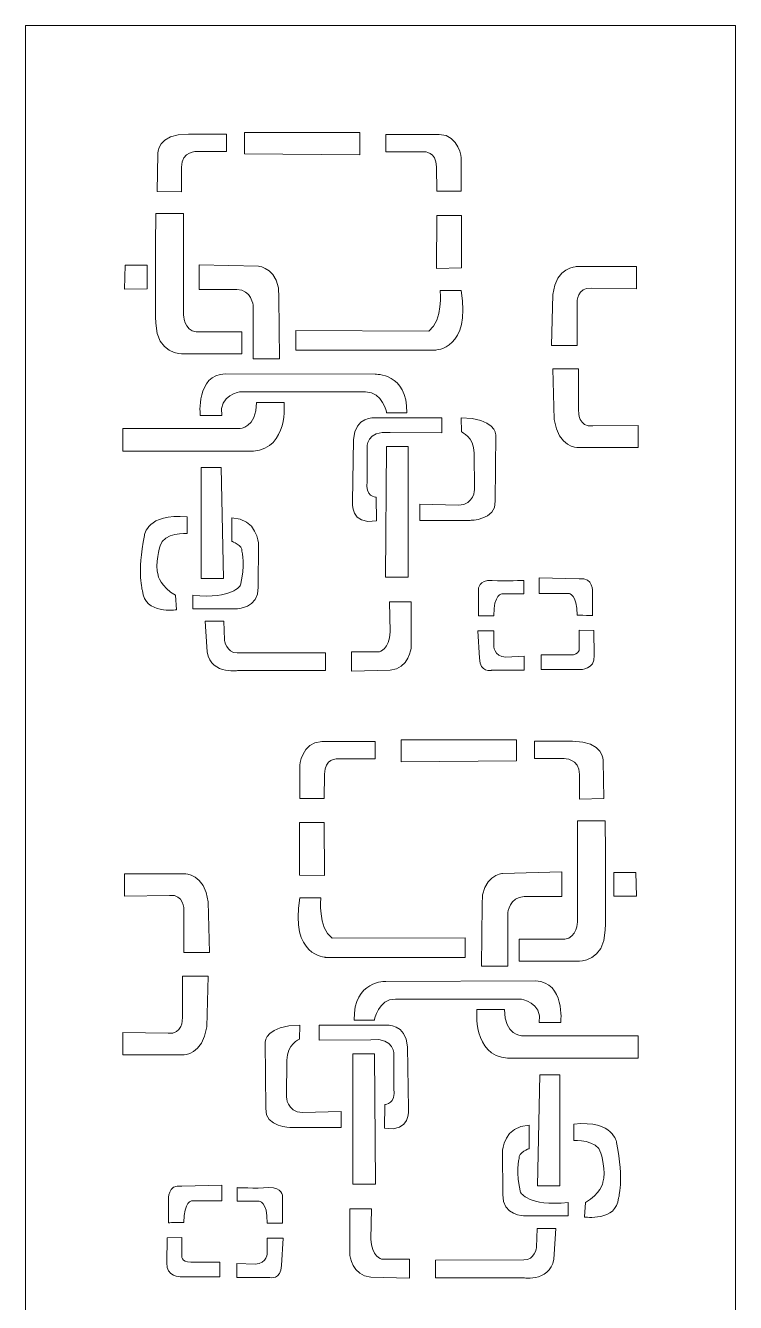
# Model space of a CAD drawing. Header units: centimetres. Extents: x -79.9 to 1.5, y -34 to 25.1.
# Drawn here: x -7.83 to 1.47, y 5.9 to 22.64 of the extents above; entities that cross this region are included whole.
import ezdxf

# ---------------------------------------------------------------- set-up
doc = ezdxf.new("R2010")
doc.units = ezdxf.units.CM
doc.header["$MEASUREMENT"] = 0
doc.layers.add('Layer 1', color=7, linetype='Continuous')

msp = doc.modelspace()

# ---------------------------------------------------------------- linework, layer by layer
at = {"layer": 'Layer 1', "lineweight": 20}
msp.add_lwpolyline([(-7.82829, -10.77652), (1.47171, -10.77652), (1.47171, 22.6388), (-7.82829, 22.6388), (-7.82829, -10.77652)], close=True, dxfattribs=at)
for points, knots in [([(-5.19622, 21.2171), (-5.19622, 20.98907), (-5.19622, 20.98907), (-5.19622, 20.98907), (-5.19622, 20.98907), (-5.57627, 20.98907), (-5.57627, 20.98907), (-5.57627, 20.98907), (-5.78982, 20.99631), (-5.7862, 20.78276), (-5.7862, 20.78276), (-5.7862, 20.45701), (-5.7862, 20.45701), (-5.7862, 20.45701), (-6.10472, 20.46425), (-6.10472, 20.46425), (-6.10472, 20.46425), (-6.09748, 20.9565), (-6.09748, 20.9565), (-6.09748, 20.9565), (-6.10833, 21.22072), (-5.69209, 21.2171), (-5.69209, 21.2171), (-5.19622, 21.2171), (-5.19622, 21.2171)], [0, 0, 0, 0, 0.125, 0.125, 0.125, 0.25, 0.25, 0.25, 0.375, 0.375, 0.375, 0.5, 0.5, 0.5, 0.625, 0.625, 0.625, 0.75, 0.75, 0.75, 0.875, 0.875, 0.875, 1, 1, 1, 1]), ([(-3.45021, 20.94576), (-3.45021, 20.94576), (-3.45021, 21.2356), (-3.45021, 21.2356), (-3.45021, 21.2356), (-4.96003, 21.2356), (-4.96003, 21.2356), (-4.96003, 21.2356), (-4.96003, 20.95924), (-4.96003, 20.95924), (-4.96003, 20.95924), (-3.45021, 20.94576), (-3.45021, 20.94576)], [0, 0, 0, 0, 0.25, 0.25, 0.25, 0.5, 0.5, 0.5, 0.75, 0.75, 0.75, 1, 1, 1, 1]), ([(-2.43909, 20.46675), (-2.43909, 20.46675), (-2.12059, 20.46675), (-2.12059, 20.46675), (-2.12059, 20.46675), (-2.12059, 20.89021), (-2.12059, 20.89021), (-2.12059, 20.89021), (-2.13869, 21.2051), (-2.41014, 21.21234), (-2.41014, 21.21234), (-3.10868, 21.21234), (-3.10868, 21.21234), (-3.10868, 21.21234), (-3.10868, 20.98432), (-3.10868, 20.98432), (-3.10868, 20.98432), (-2.60559, 20.98432), (-2.60559, 20.98432), (-2.60559, 20.98432), (-2.44995, 20.99517), (-2.44633, 20.78525), (-2.44633, 20.78525), (-2.43909, 20.46675), (-2.43909, 20.46675)], [0, 0, 0, 0, 0.125, 0.125, 0.125, 0.25, 0.25, 0.25, 0.375, 0.375, 0.375, 0.5, 0.5, 0.5, 0.625, 0.625, 0.625, 0.75, 0.75, 0.75, 0.875, 0.875, 0.875, 1, 1, 1, 1]), ([(-4.99699, 18.62407), (-4.99699, 18.62407), (-4.99699, 18.33424), (-4.99699, 18.33424), (-4.99699, 18.33424), (-5.77212, 18.33424), (-5.77212, 18.33424), (-5.77212, 18.33424), (-6.11588, 18.32751), (-6.12262, 18.73866), (-6.12936, 19.14981), (-6.12262, 20.17433), (-6.12262, 20.17433), (-6.12262, 20.17433), (-5.75864, 20.17433), (-5.75864, 20.17433), (-5.75864, 20.17433), (-5.75864, 18.85324), (-5.75864, 18.85324), (-5.75864, 18.85324), (-5.75299, 18.63529), (-5.59424, 18.62407), (-5.59424, 18.62407), (-4.99699, 18.62407), (-4.99699, 18.62407)], [0, 0, 0, 0, 0.125, 0.125, 0.125, 0.25, 0.25, 0.25, 0.375, 0.375, 0.375, 0.5, 0.5, 0.5, 0.625, 0.625, 0.625, 0.75, 0.75, 0.75, 0.875, 0.875, 0.875, 1, 1, 1, 1]), ([(-2.43917, 20.15041), (-2.43917, 20.15041), (-2.11564, 20.15041), (-2.11564, 20.15041), (-2.11564, 20.15041), (-2.11564, 19.4629), (-2.11564, 19.4629), (-2.11564, 19.4629), (-2.44591, 19.45616), (-2.44591, 19.45616), (-2.44591, 19.45616), (-2.43917, 20.15041), (-2.43917, 20.15041)], [0, 0, 0, 0, 0.25, 0.25, 0.25, 0.5, 0.5, 0.5, 0.75, 0.75, 0.75, 1, 1, 1, 1]), ([(-6.52372, 19.49734), (-6.52372, 19.49734), (-6.23528, 19.49734), (-6.23528, 19.49734), (-6.23528, 19.49734), (-6.23528, 19.18628), (-6.23528, 19.18628), (-6.23528, 19.18628), (-6.5337, 19.18539), (-6.5337, 19.18539), (-6.5337, 19.18539), (-6.52372, 19.49734), (-6.52372, 19.49734)], [0, 0, 0, 0, 0.25, 0.25, 0.25, 0.5, 0.5, 0.5, 0.75, 0.75, 0.75, 1, 1, 1, 1]), ([(-5.55318, 19.17981), (-5.55318, 19.17981), (-5.55318, 19.50335), (-5.55318, 19.50335), (-5.55318, 19.50335), (-4.77804, 19.48312), (-4.77804, 19.48312), (-4.77804, 19.48312), (-4.49495, 19.46291), (-4.50843, 19.07197), (-4.50843, 19.07197), (-4.50169, 18.26987), (-4.50169, 18.26987), (-4.50169, 18.26987), (-4.84545, 18.26987), (-4.84545, 18.26987), (-4.84545, 18.26987), (-4.84545, 18.96412), (-4.84545, 18.96412), (-4.84545, 18.96412), (-4.86568, 19.17981), (-5.06114, 19.17981), (-5.2566, 19.17981), (-5.55318, 19.17981), (-5.55318, 19.17981)], [0, 0, 0, 0, 0.125, 0.125, 0.125, 0.25, 0.25, 0.25, 0.375, 0.375, 0.375, 0.5, 0.5, 0.5, 0.625, 0.625, 0.625, 0.75, 0.75, 0.75, 0.875, 0.875, 0.875, 1, 1, 1, 1]), ([(0.17707, 19.18803), (0.17707, 19.18803), (0.17707, 19.47871), (0.17707, 19.47871), (0.17707, 19.47871), (-0.61494, 19.47871), (-0.61494, 19.47871), (-0.61494, 19.47871), (-0.8719, 19.48292), (-0.92246, 19.1122), (-0.92246, 19.1122), (-0.93932, 18.44658), (-0.93932, 18.44658), (-0.93932, 18.44658), (-0.60229, 18.44658), (-0.60229, 18.44658), (-0.60229, 18.44658), (-0.60229, 19.00688), (-0.60229, 19.00688), (-0.60229, 19.00688), (-0.60651, 19.2175), (-0.41483, 19.19434), (-0.41483, 19.19434), (0.17707, 19.18803), (0.17707, 19.18803)], [0, 0, 0, 0, 0.125, 0.125, 0.125, 0.25, 0.25, 0.25, 0.375, 0.375, 0.375, 0.5, 0.5, 0.5, 0.625, 0.625, 0.625, 0.75, 0.75, 0.75, 0.875, 0.875, 0.875, 1, 1, 1, 1]), ([(-2.12238, 19.16633), (-2.12238, 19.16633), (-2.39873, 19.16633), (-2.39873, 19.16633), (-2.39873, 19.16633), (-2.35156, 18.7754), (-2.54702, 18.63385), (-2.54702, 18.63385), (-4.28601, 18.64059), (-4.28601, 18.64059), (-4.28601, 18.64059), (-4.28601, 18.38446), (-4.28601, 18.38446), (-4.28601, 18.38446), (-2.45938, 18.38446), (-2.45938, 18.38446), (-2.45938, 18.38446), (-1.98757, 18.39794), (-2.12238, 19.16633)], [0, 0, 0, 0, 0.16666667, 0.16666667, 0.16666667, 0.33333333, 0.33333333, 0.33333333, 0.5, 0.5, 0.5, 0.66666667, 0.66666667, 0.66666667, 0.83333333, 0.83333333, 0.83333333, 1, 1, 1, 1]), ([(-5.25689, 17.52872), (-5.25689, 17.52872), (-5.53994, 17.52872), (-5.53994, 17.52872), (-5.53994, 17.52872), (-5.59919, 18.06189), (-5.21082, 18.07506), (-5.21082, 18.07506), (-3.24924, 18.06848), (-3.24924, 18.06848), (-3.24924, 18.06848), (-2.82137, 18.08823), (-2.83454, 17.56163), (-2.83454, 17.56163), (-3.09784, 17.56163), (-3.09784, 17.56163), (-3.09784, 17.56163), (-3.15049, 17.83809), (-3.3743, 17.83809), (-3.59811, 17.83809), (-5.01334, 17.83809), (-5.01334, 17.83809), (-5.01334, 17.83809), (-5.30297, 17.7986), (-5.25689, 17.52872)], [0, 0, 0, 0, 0.125, 0.125, 0.125, 0.25, 0.25, 0.25, 0.375, 0.375, 0.375, 0.5, 0.5, 0.5, 0.625, 0.625, 0.625, 0.75, 0.75, 0.75, 0.875, 0.875, 0.875, 1, 1, 1, 1]), ([(0.19707, 17.39727), (0.19707, 17.39727), (0.19707, 17.10659), (0.19707, 17.10659), (0.19707, 17.10659), (-0.59494, 17.10659), (-0.59494, 17.10659), (-0.59494, 17.10659), (-0.8519, 17.10238), (-0.90246, 17.4731), (-0.90246, 17.4731), (-0.91932, 18.13872), (-0.91932, 18.13872), (-0.91932, 18.13872), (-0.58229, 18.13872), (-0.58229, 18.13872), (-0.58229, 18.13872), (-0.58229, 17.57842), (-0.58229, 17.57842), (-0.58229, 17.57842), (-0.58651, 17.3678), (-0.39483, 17.39096), (-0.39483, 17.39096), (0.19707, 17.39727), (0.19707, 17.39727)], [0, 0, 0, 0, 0.125, 0.125, 0.125, 0.25, 0.25, 0.25, 0.375, 0.375, 0.375, 0.5, 0.5, 0.5, 0.625, 0.625, 0.625, 0.75, 0.75, 0.75, 0.875, 0.875, 0.875, 1, 1, 1, 1]), ([(-4.8027, 17.69986), (-4.44067, 17.69986), (-4.44067, 17.69986), (-4.44067, 17.69986), (-4.44067, 17.69986), (-4.38143, 17.09427), (-4.8422, 17.06136), (-4.8422, 17.06136), (-6.55364, 17.06136), (-6.55364, 17.06136), (-6.55364, 17.06136), (-6.55364, 17.35757), (-6.55364, 17.35757), (-6.55364, 17.35757), (-5.02651, 17.35757), (-5.02651, 17.35757), (-5.02651, 17.35757), (-4.8027, 17.35757), (-4.8027, 17.69986)], [0, 0, 0, 0, 0.16666667, 0.16666667, 0.16666667, 0.33333333, 0.33333333, 0.33333333, 0.5, 0.5, 0.5, 0.66666667, 0.66666667, 0.66666667, 0.83333333, 0.83333333, 0.83333333, 1, 1, 1, 1]), ([(-2.37377, 17.29833), (-2.37377, 17.29833), (-2.37377, 17.4958), (-2.37377, 17.4958), (-2.37377, 17.4958), (-3.24924, 17.4958), (-3.24924, 17.4958), (-3.24924, 17.4958), (-3.51253, 17.52212), (-3.53228, 17.21275), (-3.53228, 17.21275), (-3.54545, 16.39653), (-3.54545, 16.39653), (-3.54545, 16.39653), (-3.57836, 16.08126), (-3.22949, 16.1464), (-3.22949, 16.1464), (-3.23607, 16.45577), (-3.23607, 16.45577), (-3.23607, 16.45577), (-3.38748, 16.46235), (-3.35456, 16.66641), (-3.35456, 16.66641), (-3.35456, 17.10086), (-3.35456, 17.10086), (-3.35456, 17.10086), (-3.3743, 17.33782), (-3.05176, 17.30491), (-3.05176, 17.30491), (-2.37377, 17.29833), (-2.37377, 17.29833)], [0, 0, 0, 0, 0.1, 0.1, 0.1, 0.2, 0.2, 0.2, 0.3, 0.3, 0.3, 0.4, 0.4, 0.4, 0.5, 0.5, 0.5, 0.6, 0.6, 0.6, 0.7, 0.7, 0.7, 0.8, 0.8, 0.8, 0.9, 0.9, 0.9, 1, 1, 1, 1]), ([(-2.6634, 16.36362), (-2.6634, 16.36362), (-2.6634, 16.15298), (-2.6634, 16.15298), (-2.6634, 16.15298), (-2.00515, 16.15298), (-2.00515, 16.15298), (-2.00515, 16.15298), (-1.66285, 16.15297), (-1.67602, 16.40311), (-1.67602, 16.40311), (-1.66944, 17.27858), (-1.66944, 17.27858), (-1.66944, 17.27858), (-1.67603, 17.4958), (-2.12363, 17.4958), (-2.12363, 17.4958), (-2.11705, 17.31149), (-2.11705, 17.31149), (-2.11705, 17.31149), (-1.95249, 17.24567), (-1.95249, 17.03503), (-1.95249, 17.03503), (-1.9459, 16.56109), (-1.9459, 16.56109), (-1.9459, 16.56109), (-1.9459, 16.35703), (-2.15654, 16.35045), (-2.15654, 16.35045), (-2.6634, 16.36362), (-2.6634, 16.36362)], [0, 0, 0, 0, 0.1, 0.1, 0.1, 0.2, 0.2, 0.2, 0.3, 0.3, 0.3, 0.4, 0.4, 0.4, 0.5, 0.5, 0.5, 0.6, 0.6, 0.6, 0.7, 0.7, 0.7, 0.8, 0.8, 0.8, 0.9, 0.9, 0.9, 1, 1, 1, 1]), ([(-3.09784, 17.1206), (-3.09784, 17.1206), (-2.81479, 17.1206), (-2.81479, 17.1206), (-2.81479, 17.1206), (-2.81479, 15.40916), (-2.81479, 15.40916), (-2.81479, 15.40916), (-3.111, 15.40916), (-3.111, 15.40916), (-3.111, 15.40916), (-3.09784, 17.1206), (-3.09784, 17.1206)], [0, 0, 0, 0, 0.25, 0.25, 0.25, 0.5, 0.5, 0.5, 0.75, 0.75, 0.75, 1, 1, 1, 1]), ([(-5.26348, 16.84414), (-5.52678, 16.84414), (-5.52678, 16.84414), (-5.52678, 16.84414), (-5.52678, 16.84414), (-5.52678, 15.38941), (-5.52678, 15.38941), (-5.52678, 15.38941), (-5.23715, 15.38941), (-5.23715, 15.38941), (-5.23715, 15.38941), (-5.26348, 16.84414), (-5.26348, 16.84414)], [0, 0, 0, 0, 0.25, 0.25, 0.25, 0.5, 0.5, 0.5, 0.75, 0.75, 0.75, 1, 1, 1, 1]), ([(-5.71109, 16.19905), (-5.71109, 16.19905), (-5.71109, 15.98183), (-5.71109, 15.98183), (-5.71109, 15.98183), (-6.02046, 16.00158), (-6.06654, 15.81727), (-6.06654, 15.81727), (-6.13895, 15.57373), (-6.09287, 15.43549), (-6.09287, 15.43549), (-6.05995, 15.27751), (-5.86248, 15.17219), (-5.86248, 15.17219), (-5.84932, 14.9813), (-5.84932, 14.9813), (-5.84932, 14.9813), (-6.2706, 14.91547), (-6.29693, 15.23143), (-6.29693, 15.23143), (-6.36934, 15.45523), (-6.2706, 15.9555), (-6.2706, 15.9555), (-6.23768, 16.25171), (-5.71109, 16.19905)], [0, 0, 0, 0, 0.125, 0.125, 0.125, 0.25, 0.25, 0.25, 0.375, 0.375, 0.375, 0.5, 0.5, 0.5, 0.625, 0.625, 0.625, 0.75, 0.75, 0.75, 0.875, 0.875, 0.875, 1, 1, 1, 1]), ([(-5.12524, 16.18589), (-5.12524, 15.87651), (-5.12524, 15.87651), (-5.12524, 15.87651), (-5.12524, 15.87651), (-4.98042, 15.83043), (-4.99359, 15.74486), (-4.99359, 15.74486), (-4.94751, 15.55398), (-5.01334, 15.30384), (-5.01334, 15.30384), (-5.11208, 15.11295), (-5.63868, 15.17219), (-5.63868, 15.17219), (-5.63868, 14.99446), (-5.63868, 14.99446), (-5.63868, 14.99446), (-5.066, 14.99446), (-5.066, 14.99446), (-5.066, 14.99446), (-4.76978, 14.99447), (-4.78295, 15.27751), (-4.78295, 15.27751), (-4.77637, 15.8436), (-4.77637, 15.8436), (-4.77637, 15.8436), (-4.79612, 16.17931), (-5.12524, 16.18589)], [0, 0, 0, 0, 0.11111111, 0.11111111, 0.11111111, 0.22222222, 0.22222222, 0.22222222, 0.33333333, 0.33333333, 0.33333333, 0.44444444, 0.44444444, 0.44444444, 0.55555556, 0.55555556, 0.55555556, 0.66666667, 0.66666667, 0.66666667, 0.77777778, 0.77777778, 0.77777778, 0.88888889, 0.88888889, 0.88888889, 1, 1, 1, 1]), ([(-0.60036, 14.90886), (-0.38445, 14.90886), (-0.40025, 14.90359), (-0.40025, 14.90359), (-0.40025, 14.90359), (-0.40025, 15.20903), (-0.40025, 15.20903), (-0.40025, 15.20903), (-0.38446, 15.41442), (-0.57667, 15.38545), (-0.57667, 15.38545), (-1.10064, 15.39861), (-1.10064, 15.39861), (-1.10064, 15.39861), (-1.10064, 15.19323), (-1.10064, 15.19323), (-1.10064, 15.19323), (-0.70815, 15.19323), (-0.70815, 15.19323), (-0.70815, 15.19323), (-0.6057, 15.19066), (-0.60036, 14.90886)], [0, 0, 0, 0, 0.14285714, 0.14285714, 0.14285714, 0.28571429, 0.28571429, 0.28571429, 0.42857143, 0.42857143, 0.42857143, 0.57142857, 0.57142857, 0.57142857, 0.71428571, 0.71428571, 0.71428571, 0.85714286, 0.85714286, 0.85714286, 1, 1, 1, 1]), ([(-1.30182, 15.36568), (-1.30182, 15.36568), (-1.30182, 15.19037), (-1.30182, 15.19037), (-1.30182, 15.19037), (-1.58458, 15.19037), (-1.58458, 15.19037), (-1.58458, 15.19037), (-1.69571, 15.19261), (-1.69571, 14.90197), (-1.69571, 14.90197), (-1.89561, 14.90197), (-1.89561, 14.90197), (-1.89561, 14.90197), (-1.89561, 15.24693), (-1.89561, 15.24693), (-1.89561, 15.24693), (-1.8956, 15.37699), (-1.71464, 15.36568), (-1.53368, 15.35437), (-1.30182, 15.36568), (-1.30182, 15.36568)], [0, 0, 0, 0, 0.14285714, 0.14285714, 0.14285714, 0.28571429, 0.28571429, 0.28571429, 0.42857143, 0.42857143, 0.42857143, 0.57142857, 0.57142857, 0.57142857, 0.71428571, 0.71428571, 0.71428571, 0.85714286, 0.85714286, 0.85714286, 1, 1, 1, 1]), ([(-3.05834, 15.08662), (-3.05834, 15.08662), (-2.7753, 15.08662), (-2.7753, 15.08662), (-2.7753, 15.08662), (-2.7753, 14.48761), (-2.7753, 14.48761), (-2.7753, 14.48761), (-2.80821, 14.20457), (-3.05176, 14.1914), (-3.05176, 14.1914), (-3.55861, 14.17823), (-3.55861, 14.17823), (-3.55861, 14.17823), (-3.55861, 14.42837), (-3.55861, 14.42837), (-3.55861, 14.42837), (-3.19658, 14.42837), (-3.19658, 14.42837), (-3.19658, 14.42837), (-3.05834, 14.46129), (-3.05176, 14.69167), (-3.05176, 14.69167), (-3.05834, 15.08662), (-3.05834, 15.08662)], [0, 0, 0, 0, 0.125, 0.125, 0.125, 0.25, 0.25, 0.25, 0.375, 0.375, 0.375, 0.5, 0.5, 0.5, 0.625, 0.625, 0.625, 0.75, 0.75, 0.75, 0.875, 0.875, 0.875, 1, 1, 1, 1]), ([(-3.9009, 14.4152), (-3.9009, 14.4152), (-3.9009, 14.18481), (-3.9009, 14.18481), (-3.9009, 14.18481), (-5.04625, 14.18481), (-5.04625, 14.18481), (-5.04625, 14.18481), (-5.44779, 14.11899), (-5.45437, 14.49419), (-5.45437, 14.49419), (-5.47412, 14.8299), (-5.47412, 14.8299), (-5.47412, 14.8299), (-5.23056, 14.8299), (-5.23056, 14.8299), (-5.23056, 14.8299), (-5.22398, 14.58635), (-5.22398, 14.58635), (-5.22398, 14.58635), (-5.19763, 14.40863), (-5.05612, 14.4185), (-5.05612, 14.4185), (-3.9009, 14.4152), (-3.9009, 14.4152)], [0, 0, 0, 0, 0.125, 0.125, 0.125, 0.25, 0.25, 0.25, 0.375, 0.375, 0.375, 0.5, 0.5, 0.5, 0.625, 0.625, 0.625, 0.75, 0.75, 0.75, 0.875, 0.875, 0.875, 1, 1, 1, 1]), ([(-1.90109, 14.70348), (-1.90109, 14.70348), (-1.69571, 14.70348), (-1.69571, 14.70348), (-1.69571, 14.70348), (-1.69571, 14.51917), (-1.69571, 14.51917), (-1.69571, 14.51917), (-1.69571, 14.36646), (-1.53773, 14.36119), (-1.53773, 14.36119), (-1.29549, 14.37172), (-1.29549, 14.37172), (-1.29549, 14.37172), (-1.29549, 14.1874), (-1.29549, 14.1874), (-1.29549, 14.1874), (-1.72204, 14.1874), (-1.72204, 14.1874), (-1.72204, 14.1874), (-1.88001, 14.15055), (-1.88002, 14.34539), (-1.88002, 14.34539), (-1.90109, 14.70348), (-1.90109, 14.70348)], [0, 0, 0, 0, 0.125, 0.125, 0.125, 0.25, 0.25, 0.25, 0.375, 0.375, 0.375, 0.5, 0.5, 0.5, 0.625, 0.625, 0.625, 0.75, 0.75, 0.75, 0.875, 0.875, 0.875, 1, 1, 1, 1]), ([(-1.07431, 14.38855), (-1.07431, 14.38855), (-1.07431, 14.19794), (-1.07431, 14.19794), (-1.07431, 14.19794), (-0.5635, 14.19794), (-0.5635, 14.19794), (-0.5635, 14.19794), (-0.36339, 14.19267), (-0.37919, 14.38225), (-0.37919, 14.38225), (-0.38445, 14.70875), (-0.38445, 14.70875), (-0.38445, 14.70875), (-0.57403, 14.71401), (-0.57403, 14.71401), (-0.57403, 14.71401), (-0.57403, 14.47704), (-0.57403, 14.47704), (-0.57403, 14.47704), (-0.56125, 14.3864), (-0.69283, 14.38855), (-0.69283, 14.38855), (-1.07431, 14.38855), (-1.07431, 14.38855)], [0, 0, 0, 0, 0.125, 0.125, 0.125, 0.25, 0.25, 0.25, 0.375, 0.375, 0.375, 0.5, 0.5, 0.5, 0.625, 0.625, 0.625, 0.75, 0.75, 0.75, 0.875, 0.875, 0.875, 1, 1, 1, 1]), ([(-3.91749, 12.50756), (-3.91749, 12.50756), (-4.23599, 12.50756), (-4.23599, 12.50756), (-4.23599, 12.50756), (-4.23599, 12.93102), (-4.23599, 12.93102), (-4.23599, 12.93102), (-4.21789, 13.24591), (-3.94644, 13.25315), (-3.94644, 13.25315), (-3.2479, 13.25315), (-3.2479, 13.25315), (-3.2479, 13.25315), (-3.2479, 13.02513), (-3.2479, 13.02513), (-3.2479, 13.02513), (-3.75099, 13.02513), (-3.75099, 13.02513), (-3.75099, 13.02513), (-3.90663, 13.03598), (-3.91025, 12.82606), (-3.91025, 12.82606), (-3.91749, 12.50756), (-3.91749, 12.50756)], [0, 0, 0, 0, 0.125, 0.125, 0.125, 0.25, 0.25, 0.25, 0.375, 0.375, 0.375, 0.5, 0.5, 0.5, 0.625, 0.625, 0.625, 0.75, 0.75, 0.75, 0.875, 0.875, 0.875, 1, 1, 1, 1]), ([(-2.90637, 12.98657), (-2.90637, 12.98657), (-2.90637, 13.27641), (-2.90637, 13.27641), (-2.90637, 13.27641), (-1.39655, 13.27641), (-1.39655, 13.27641), (-1.39655, 13.27641), (-1.39655, 13.00005), (-1.39655, 13.00005), (-1.39655, 13.00005), (-2.90637, 12.98657), (-2.90637, 12.98657)], [0, 0, 0, 0, 0.25, 0.25, 0.25, 0.5, 0.5, 0.5, 0.75, 0.75, 0.75, 1, 1, 1, 1]), ([(-1.16036, 13.25791), (-1.16036, 13.02988), (-1.16036, 13.02988), (-1.16036, 13.02988), (-1.16036, 13.02988), (-0.78031, 13.02988), (-0.78031, 13.02988), (-0.78031, 13.02988), (-0.56676, 13.03712), (-0.57038, 12.82357), (-0.57038, 12.82357), (-0.57038, 12.49782), (-0.57038, 12.49782), (-0.57038, 12.49782), (-0.25186, 12.50506), (-0.25186, 12.50506), (-0.25186, 12.50506), (-0.2591, 12.99731), (-0.2591, 12.99731), (-0.2591, 12.99731), (-0.24825, 13.26153), (-0.66449, 13.25791), (-0.66449, 13.25791), (-1.16036, 13.25791), (-1.16036, 13.25791)], [0, 0, 0, 0, 0.125, 0.125, 0.125, 0.25, 0.25, 0.25, 0.375, 0.375, 0.375, 0.5, 0.5, 0.5, 0.625, 0.625, 0.625, 0.75, 0.75, 0.75, 0.875, 0.875, 0.875, 1, 1, 1, 1]), ([(-3.91741, 12.19122), (-3.91741, 12.19122), (-4.24094, 12.19122), (-4.24094, 12.19122), (-4.24094, 12.19122), (-4.24094, 11.50371), (-4.24094, 11.50371), (-4.24094, 11.50371), (-3.91067, 11.49697), (-3.91067, 11.49697), (-3.91067, 11.49697), (-3.91741, 12.19122), (-3.91741, 12.19122)], [0, 0, 0, 0, 0.25, 0.25, 0.25, 0.5, 0.5, 0.5, 0.75, 0.75, 0.75, 1, 1, 1, 1]), ([(-1.35959, 10.66488), (-1.35959, 10.66488), (-1.35959, 10.37505), (-1.35959, 10.37505), (-1.35959, 10.37505), (-0.58446, 10.37505), (-0.58446, 10.37505), (-0.58446, 10.37505), (-0.2407, 10.36832), (-0.23396, 10.77947), (-0.22722, 11.19062), (-0.23396, 12.21514), (-0.23396, 12.21514), (-0.23396, 12.21514), (-0.59794, 12.21514), (-0.59794, 12.21514), (-0.59794, 12.21514), (-0.59794, 10.89405), (-0.59794, 10.89405), (-0.59794, 10.89405), (-0.60359, 10.6761), (-0.76234, 10.66488), (-0.76234, 10.66488), (-1.35959, 10.66488), (-1.35959, 10.66488)], [0, 0, 0, 0, 0.125, 0.125, 0.125, 0.25, 0.25, 0.25, 0.375, 0.375, 0.375, 0.5, 0.5, 0.5, 0.625, 0.625, 0.625, 0.75, 0.75, 0.75, 0.875, 0.875, 0.875, 1, 1, 1, 1]), ([(-6.53365, 11.22884), (-6.53365, 11.22884), (-6.53365, 11.51952), (-6.53365, 11.51952), (-6.53365, 11.51952), (-5.74164, 11.51952), (-5.74164, 11.51952), (-5.74164, 11.51952), (-5.48468, 11.52373), (-5.43412, 11.15301), (-5.43412, 11.15301), (-5.41726, 10.48739), (-5.41726, 10.48739), (-5.41726, 10.48739), (-5.75429, 10.48739), (-5.75429, 10.48739), (-5.75429, 10.48739), (-5.75429, 11.04769), (-5.75429, 11.04769), (-5.75429, 11.04769), (-5.75007, 11.25831), (-5.94175, 11.23515), (-5.94175, 11.23515), (-6.53365, 11.22884), (-6.53365, 11.22884)], [0, 0, 0, 0, 0.125, 0.125, 0.125, 0.25, 0.25, 0.25, 0.375, 0.375, 0.375, 0.5, 0.5, 0.5, 0.625, 0.625, 0.625, 0.75, 0.75, 0.75, 0.875, 0.875, 0.875, 1, 1, 1, 1]), ([(-0.8034, 11.22062), (-0.8034, 11.22062), (-0.8034, 11.54416), (-0.8034, 11.54416), (-0.8034, 11.54416), (-1.57854, 11.52393), (-1.57854, 11.52393), (-1.57854, 11.52393), (-1.86163, 11.50372), (-1.84815, 11.11278), (-1.84815, 11.11278), (-1.85489, 10.31068), (-1.85489, 10.31068), (-1.85489, 10.31068), (-1.51113, 10.31068), (-1.51113, 10.31068), (-1.51113, 10.31068), (-1.51113, 11.00493), (-1.51113, 11.00493), (-1.51113, 11.00493), (-1.4909, 11.22062), (-1.29544, 11.22062), (-1.09998, 11.22062), (-0.8034, 11.22062), (-0.8034, 11.22062)], [0, 0, 0, 0, 0.125, 0.125, 0.125, 0.25, 0.25, 0.25, 0.375, 0.375, 0.375, 0.5, 0.5, 0.5, 0.625, 0.625, 0.625, 0.75, 0.75, 0.75, 0.875, 0.875, 0.875, 1, 1, 1, 1]), ([(0.16714, 11.53815), (0.16714, 11.53815), (-0.1213, 11.53815), (-0.1213, 11.53815), (-0.1213, 11.53815), (-0.1213, 11.22709), (-0.1213, 11.22709), (-0.1213, 11.22709), (0.17712, 11.2262), (0.17712, 11.2262), (0.17712, 11.2262), (0.16714, 11.53815), (0.16714, 11.53815)], [0, 0, 0, 0, 0.25, 0.25, 0.25, 0.5, 0.5, 0.5, 0.75, 0.75, 0.75, 1, 1, 1, 1]), ([(-4.2342, 11.20714), (-4.2342, 11.20714), (-3.95785, 11.20714), (-3.95785, 11.20714), (-3.95785, 11.20714), (-4.00502, 10.81621), (-3.80956, 10.67466), (-3.80956, 10.67466), (-2.07057, 10.6814), (-2.07057, 10.6814), (-2.07057, 10.6814), (-2.07057, 10.42527), (-2.07057, 10.42527), (-2.07057, 10.42527), (-3.8972, 10.42527), (-3.8972, 10.42527), (-3.8972, 10.42527), (-4.36901, 10.43875), (-4.2342, 11.20714)], [0, 0, 0, 0, 0.16666667, 0.16666667, 0.16666667, 0.33333333, 0.33333333, 0.33333333, 0.5, 0.5, 0.5, 0.66666667, 0.66666667, 0.66666667, 0.83333333, 0.83333333, 0.83333333, 1, 1, 1, 1]), ([(-6.55365, 9.43808), (-6.55365, 9.43808), (-6.55365, 9.1474), (-6.55365, 9.1474), (-6.55365, 9.1474), (-5.76164, 9.1474), (-5.76164, 9.1474), (-5.76164, 9.1474), (-5.50468, 9.14319), (-5.45412, 9.51391), (-5.45412, 9.51391), (-5.43726, 10.17953), (-5.43726, 10.17953), (-5.43726, 10.17953), (-5.77429, 10.17953), (-5.77429, 10.17953), (-5.77429, 10.17953), (-5.77429, 9.61923), (-5.77429, 9.61923), (-5.77429, 9.61923), (-5.77007, 9.40861), (-5.96175, 9.43177), (-5.96175, 9.43177), (-6.55365, 9.43808), (-6.55365, 9.43808)], [0, 0, 0, 0, 0.125, 0.125, 0.125, 0.25, 0.25, 0.25, 0.375, 0.375, 0.375, 0.5, 0.5, 0.5, 0.625, 0.625, 0.625, 0.75, 0.75, 0.75, 0.875, 0.875, 0.875, 1, 1, 1, 1]), ([(-1.09969, 9.56953), (-1.09969, 9.56953), (-0.81664, 9.56953), (-0.81664, 9.56953), (-0.81664, 9.56953), (-0.75739, 10.1027), (-1.14576, 10.11587), (-1.14576, 10.11587), (-3.10734, 10.10929), (-3.10734, 10.10929), (-3.10734, 10.10929), (-3.53521, 10.12904), (-3.52204, 9.60244), (-3.52204, 9.60244), (-3.25874, 9.60244), (-3.25874, 9.60244), (-3.25874, 9.60244), (-3.20609, 9.8789), (-2.98228, 9.8789), (-2.75847, 9.8789), (-1.34324, 9.8789), (-1.34324, 9.8789), (-1.34324, 9.8789), (-1.05361, 9.83941), (-1.09969, 9.56953)], [0, 0, 0, 0, 0.125, 0.125, 0.125, 0.25, 0.25, 0.25, 0.375, 0.375, 0.375, 0.5, 0.5, 0.5, 0.625, 0.625, 0.625, 0.75, 0.75, 0.75, 0.875, 0.875, 0.875, 1, 1, 1, 1]), ([(-1.55388, 9.74067), (-1.91591, 9.74067), (-1.91591, 9.74067), (-1.91591, 9.74067), (-1.91591, 9.74067), (-1.97515, 9.13508), (-1.51438, 9.10217), (-1.51438, 9.10217), (0.19706, 9.10217), (0.19706, 9.10217), (0.19706, 9.10217), (0.19706, 9.39838), (0.19706, 9.39838), (0.19706, 9.39838), (-1.33007, 9.39838), (-1.33007, 9.39838), (-1.33007, 9.39838), (-1.55388, 9.39838), (-1.55388, 9.74067)], [0, 0, 0, 0, 0.16666667, 0.16666667, 0.16666667, 0.33333333, 0.33333333, 0.33333333, 0.5, 0.5, 0.5, 0.66666667, 0.66666667, 0.66666667, 0.83333333, 0.83333333, 0.83333333, 1, 1, 1, 1]), ([(-3.98281, 9.33914), (-3.98281, 9.33914), (-3.98281, 9.53661), (-3.98281, 9.53661), (-3.98281, 9.53661), (-3.10734, 9.53661), (-3.10734, 9.53661), (-3.10734, 9.53661), (-2.84405, 9.56293), (-2.8243, 9.25356), (-2.8243, 9.25356), (-2.81113, 8.43734), (-2.81113, 8.43734), (-2.81113, 8.43734), (-2.77822, 8.12207), (-3.12709, 8.18721), (-3.12709, 8.18721), (-3.12051, 8.49658), (-3.12051, 8.49658), (-3.12051, 8.49658), (-2.9691, 8.50316), (-3.00202, 8.70722), (-3.00202, 8.70722), (-3.00202, 9.14167), (-3.00202, 9.14167), (-3.00202, 9.14167), (-2.98228, 9.37863), (-3.30482, 9.34572), (-3.30482, 9.34572), (-3.98281, 9.33914), (-3.98281, 9.33914)], [0, 0, 0, 0, 0.1, 0.1, 0.1, 0.2, 0.2, 0.2, 0.3, 0.3, 0.3, 0.4, 0.4, 0.4, 0.5, 0.5, 0.5, 0.6, 0.6, 0.6, 0.7, 0.7, 0.7, 0.8, 0.8, 0.8, 0.9, 0.9, 0.9, 1, 1, 1, 1]), ([(-3.69318, 8.40443), (-3.69318, 8.40443), (-3.69318, 8.19379), (-3.69318, 8.19379), (-3.69318, 8.19379), (-4.35143, 8.19379), (-4.35143, 8.19379), (-4.35143, 8.19379), (-4.69373, 8.19378), (-4.68056, 8.44392), (-4.68056, 8.44392), (-4.68714, 9.31939), (-4.68714, 9.31939), (-4.68714, 9.31939), (-4.68055, 9.53661), (-4.23295, 9.53661), (-4.23295, 9.53661), (-4.23953, 9.3523), (-4.23953, 9.3523), (-4.23953, 9.3523), (-4.40409, 9.28648), (-4.40409, 9.07584), (-4.40409, 9.07584), (-4.41068, 8.6019), (-4.41068, 8.6019), (-4.41068, 8.6019), (-4.41068, 8.39784), (-4.20004, 8.39126), (-4.20004, 8.39126), (-3.69318, 8.40443), (-3.69318, 8.40443)], [0, 0, 0, 0, 0.1, 0.1, 0.1, 0.2, 0.2, 0.2, 0.3, 0.3, 0.3, 0.4, 0.4, 0.4, 0.5, 0.5, 0.5, 0.6, 0.6, 0.6, 0.7, 0.7, 0.7, 0.8, 0.8, 0.8, 0.9, 0.9, 0.9, 1, 1, 1, 1]), ([(-3.25874, 9.16141), (-3.25874, 9.16141), (-3.54179, 9.16141), (-3.54179, 9.16141), (-3.54179, 9.16141), (-3.54179, 7.44997), (-3.54179, 7.44997), (-3.54179, 7.44997), (-3.24558, 7.44997), (-3.24558, 7.44997), (-3.24558, 7.44997), (-3.25874, 9.16141), (-3.25874, 9.16141)], [0, 0, 0, 0, 0.25, 0.25, 0.25, 0.5, 0.5, 0.5, 0.75, 0.75, 0.75, 1, 1, 1, 1]), ([(-1.0931, 8.88495), (-0.8298, 8.88495), (-0.8298, 8.88495), (-0.8298, 8.88495), (-0.8298, 8.88495), (-0.8298, 7.43022), (-0.8298, 7.43022), (-0.8298, 7.43022), (-1.11943, 7.43022), (-1.11943, 7.43022), (-1.11943, 7.43022), (-1.0931, 8.88495), (-1.0931, 8.88495)], [0, 0, 0, 0, 0.25, 0.25, 0.25, 0.5, 0.5, 0.5, 0.75, 0.75, 0.75, 1, 1, 1, 1]), ([(-1.23134, 8.2267), (-1.23134, 7.91732), (-1.23134, 7.91732), (-1.23134, 7.91732), (-1.23134, 7.91732), (-1.37616, 7.87124), (-1.36299, 7.78567), (-1.36299, 7.78567), (-1.40907, 7.59479), (-1.34324, 7.34465), (-1.34324, 7.34465), (-1.2445, 7.15376), (-0.7179, 7.213), (-0.7179, 7.213), (-0.7179, 7.03527), (-0.7179, 7.03527), (-0.7179, 7.03527), (-1.29058, 7.03527), (-1.29058, 7.03527), (-1.29058, 7.03527), (-1.5868, 7.03528), (-1.57363, 7.31832), (-1.57363, 7.31832), (-1.58021, 7.88441), (-1.58021, 7.88441), (-1.58021, 7.88441), (-1.56046, 8.22012), (-1.23134, 8.2267)], [0, 0, 0, 0, 0.11111111, 0.11111111, 0.11111111, 0.22222222, 0.22222222, 0.22222222, 0.33333333, 0.33333333, 0.33333333, 0.44444444, 0.44444444, 0.44444444, 0.55555556, 0.55555556, 0.55555556, 0.66666667, 0.66666667, 0.66666667, 0.77777778, 0.77777778, 0.77777778, 0.88888889, 0.88888889, 0.88888889, 1, 1, 1, 1]), ([(-0.64549, 8.23986), (-0.64549, 8.23986), (-0.64549, 8.02264), (-0.64549, 8.02264), (-0.64549, 8.02264), (-0.33612, 8.04239), (-0.29004, 7.85808), (-0.29004, 7.85808), (-0.21763, 7.61454), (-0.26371, 7.4763), (-0.26371, 7.4763), (-0.29663, 7.31832), (-0.4941, 7.213), (-0.4941, 7.213), (-0.50726, 7.02211), (-0.50726, 7.02211), (-0.50726, 7.02211), (-0.08598, 6.95628), (-0.05965, 7.27224), (-0.05965, 7.27224), (0.01276, 7.49604), (-0.08598, 7.99631), (-0.08598, 7.99631), (-0.1189, 8.29252), (-0.64549, 8.23986)], [0, 0, 0, 0, 0.125, 0.125, 0.125, 0.25, 0.25, 0.25, 0.375, 0.375, 0.375, 0.5, 0.5, 0.5, 0.625, 0.625, 0.625, 0.75, 0.75, 0.75, 0.875, 0.875, 0.875, 1, 1, 1, 1]), ([(-5.75622, 6.94967), (-5.97213, 6.94967), (-5.95633, 6.9444), (-5.95633, 6.9444), (-5.95633, 6.9444), (-5.95633, 7.24984), (-5.95633, 7.24984), (-5.95633, 7.24984), (-5.97212, 7.45523), (-5.77991, 7.42626), (-5.77991, 7.42626), (-5.25594, 7.43942), (-5.25594, 7.43942), (-5.25594, 7.43942), (-5.25594, 7.23404), (-5.25594, 7.23404), (-5.25594, 7.23404), (-5.64843, 7.23404), (-5.64843, 7.23404), (-5.64843, 7.23404), (-5.75088, 7.23147), (-5.75622, 6.94967)], [0, 0, 0, 0, 0.14285714, 0.14285714, 0.14285714, 0.28571429, 0.28571429, 0.28571429, 0.42857143, 0.42857143, 0.42857143, 0.57142857, 0.57142857, 0.57142857, 0.71428571, 0.71428571, 0.71428571, 0.85714286, 0.85714286, 0.85714286, 1, 1, 1, 1]), ([(-5.05476, 7.40649), (-5.05476, 7.40649), (-5.05476, 7.23118), (-5.05476, 7.23118), (-5.05476, 7.23118), (-4.772, 7.23118), (-4.772, 7.23118), (-4.772, 7.23118), (-4.66087, 7.23342), (-4.66087, 6.94278), (-4.66087, 6.94278), (-4.46097, 6.94278), (-4.46097, 6.94278), (-4.46097, 6.94278), (-4.46097, 7.28774), (-4.46097, 7.28774), (-4.46097, 7.28774), (-4.46098, 7.4178), (-4.64194, 7.40649), (-4.8229, 7.39518), (-5.05476, 7.40649), (-5.05476, 7.40649)], [0, 0, 0, 0, 0.14285714, 0.14285714, 0.14285714, 0.28571429, 0.28571429, 0.28571429, 0.42857143, 0.42857143, 0.42857143, 0.57142857, 0.57142857, 0.57142857, 0.71428571, 0.71428571, 0.71428571, 0.85714286, 0.85714286, 0.85714286, 1, 1, 1, 1]), ([(-3.29824, 7.12743), (-3.29824, 7.12743), (-3.58128, 7.12743), (-3.58128, 7.12743), (-3.58128, 7.12743), (-3.58128, 6.52842), (-3.58128, 6.52842), (-3.58128, 6.52842), (-3.54837, 6.24538), (-3.30482, 6.23221), (-3.30482, 6.23221), (-2.79797, 6.21904), (-2.79797, 6.21904), (-2.79797, 6.21904), (-2.79797, 6.46918), (-2.79797, 6.46918), (-2.79797, 6.46918), (-3.16, 6.46918), (-3.16, 6.46918), (-3.16, 6.46918), (-3.29824, 6.5021), (-3.30482, 6.73248), (-3.30482, 6.73248), (-3.29824, 7.12743), (-3.29824, 7.12743)], [0, 0, 0, 0, 0.125, 0.125, 0.125, 0.25, 0.25, 0.25, 0.375, 0.375, 0.375, 0.5, 0.5, 0.5, 0.625, 0.625, 0.625, 0.75, 0.75, 0.75, 0.875, 0.875, 0.875, 1, 1, 1, 1]), ([(-2.45568, 6.45601), (-2.45568, 6.45601), (-2.45568, 6.22562), (-2.45568, 6.22562), (-2.45568, 6.22562), (-1.31033, 6.22562), (-1.31033, 6.22562), (-1.31033, 6.22562), (-0.90879, 6.1598), (-0.90221, 6.535), (-0.90221, 6.535), (-0.88246, 6.87071), (-0.88246, 6.87071), (-0.88246, 6.87071), (-1.12602, 6.87071), (-1.12602, 6.87071), (-1.12602, 6.87071), (-1.1326, 6.62716), (-1.1326, 6.62716), (-1.1326, 6.62716), (-1.15895, 6.44944), (-1.30046, 6.45931), (-1.30046, 6.45931), (-2.45568, 6.45601), (-2.45568, 6.45601)], [0, 0, 0, 0, 0.125, 0.125, 0.125, 0.25, 0.25, 0.25, 0.375, 0.375, 0.375, 0.5, 0.5, 0.5, 0.625, 0.625, 0.625, 0.75, 0.75, 0.75, 0.875, 0.875, 0.875, 1, 1, 1, 1]), ([(-5.28227, 6.42936), (-5.28227, 6.42936), (-5.28227, 6.23875), (-5.28227, 6.23875), (-5.28227, 6.23875), (-5.79308, 6.23875), (-5.79308, 6.23875), (-5.79308, 6.23875), (-5.99319, 6.23348), (-5.97739, 6.42306), (-5.97739, 6.42306), (-5.97213, 6.74956), (-5.97213, 6.74956), (-5.97213, 6.74956), (-5.78255, 6.75482), (-5.78255, 6.75482), (-5.78255, 6.75482), (-5.78255, 6.51785), (-5.78255, 6.51785), (-5.78255, 6.51785), (-5.79533, 6.42721), (-5.66375, 6.42936), (-5.66375, 6.42936), (-5.28227, 6.42936), (-5.28227, 6.42936)], [0, 0, 0, 0, 0.125, 0.125, 0.125, 0.25, 0.25, 0.25, 0.375, 0.375, 0.375, 0.5, 0.5, 0.5, 0.625, 0.625, 0.625, 0.75, 0.75, 0.75, 0.875, 0.875, 0.875, 1, 1, 1, 1]), ([(-4.45549, 6.74429), (-4.45549, 6.74429), (-4.66087, 6.74429), (-4.66087, 6.74429), (-4.66087, 6.74429), (-4.66087, 6.55998), (-4.66087, 6.55998), (-4.66087, 6.55998), (-4.66087, 6.40727), (-4.81885, 6.402), (-4.81885, 6.402), (-5.06109, 6.41253), (-5.06109, 6.41253), (-5.06109, 6.41253), (-5.06109, 6.22821), (-5.06109, 6.22821), (-5.06109, 6.22821), (-4.63454, 6.22821), (-4.63454, 6.22821), (-4.63454, 6.22821), (-4.47657, 6.19136), (-4.47656, 6.3862), (-4.47656, 6.3862), (-4.45549, 6.74429), (-4.45549, 6.74429)], [0, 0, 0, 0, 0.125, 0.125, 0.125, 0.25, 0.25, 0.25, 0.375, 0.375, 0.375, 0.5, 0.5, 0.5, 0.625, 0.625, 0.625, 0.75, 0.75, 0.75, 0.875, 0.875, 0.875, 1, 1, 1, 1])]:
    msp.add_open_spline(points, degree=3, knots=knots, dxfattribs=at)

doc.saveas('drawing.dxf')
